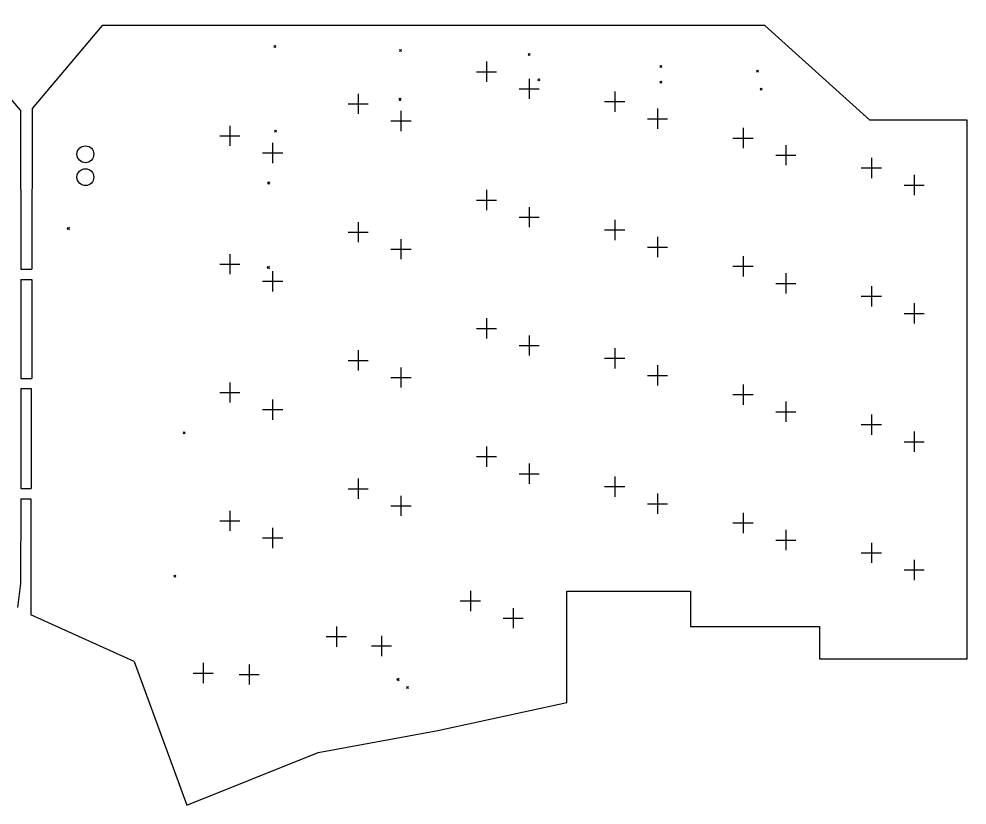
# Model space of a CAD drawing. Header units: millimetres. Extents: x 52 to 335, y -188 to -57.
# Drawn here: x 194.1 to 334.9, y -173.8 to -57.1 of the extents above; entities that cross this region are included whole.
import ezdxf

# ---------------------------------------------------------------- set-up
doc = ezdxf.new("R2010")
doc.units = ezdxf.units.MM
doc.layers.add('BLACK', color=250, linetype='CONTINUOUS')

msp = doc.modelspace()

# ---------------------------------------------------------------- linework, layer by layer
at = {"layer": 'BLACK', "linetype": 'CONTINUOUS'}
for p, q in [((194.37375, -70.6575), (182.67375, -57.1375)), ((206.4675, -58.115), (196.1175, -70.425)), ((304.8475, -58.115), (206.4675, -58.115)), ((320.4375, -72.185), (304.8475, -58.115)), ((231.95, -61.07), (232.25, -61.37)), ((232.25, -61.07), (231.95, -61.37)), ((250.63, -61.67), (250.93, -61.97)), ((250.93, -61.67), (250.63, -61.97)), ((269.75, -62.27), (270.05, -62.57)), ((270.05, -62.27), (269.75, -62.57)), ((263.5375, -63.47), (263.5375, -66.47)), ((289.26, -64.05125), (289.56, -64.35125)), ((289.56, -64.05125), (289.26, -64.35125)), ((262.0375, -64.97), (265.0375, -64.97)), ((269.8875, -66.01), (269.8875, -69.01)), ((271.15, -66.01), (271.45, -66.31)), ((271.45, -66.01), (271.15, -66.31)), ((303.63, -64.76125), (303.93, -65.06125)), ((303.93, -64.76125), (303.63, -65.06125)), ((268.3875, -67.51), (271.3875, -67.51)), ((289.26, -66.35125), (289.56, -66.65125)), ((289.56, -66.35125), (289.26, -66.65125)), ((304.16, -67.42125), (304.46, -67.72125)), ((304.46, -67.42125), (304.16, -67.72125)), ((244.4875, -68.2325), (244.4875, -71.2325)), ((250.52, -68.92125), (250.82, -69.22125)), ((250.82, -68.92125), (250.52, -69.22125)), ((282.5875, -67.915), (282.5875, -70.915)), ((242.9875, -69.7325), (245.9875, -69.7325)), ((281.0875, -69.415), (284.0875, -69.415)), ((194.37375, -70.6575), (194.4, -94.2675)), ((196.1175, -70.425), (196.05, -94.2675)), ((250.8375, -70.7725), (250.8375, -73.7725)), ((288.9375, -70.455), (288.9375, -73.455)), ((225.4375, -72.995), (225.4375, -75.995)), ((249.3375, -72.2725), (252.3375, -72.2725)), ((287.4375, -71.955), (290.4375, -71.955)), ((334.8875, -72.185), (320.4375, -72.185)), ((334.8875, -152.125), (334.8875, -72.185)), ((223.9375, -74.495), (226.9375, -74.495)), ((232.07, -73.65125), (232.37, -73.95125)), ((232.37, -73.65125), (232.07, -73.95125)), ((301.6375, -73.3125), (301.6375, -76.3125)), ((231.7875, -75.535), (231.7875, -78.535)), ((300.1375, -74.8125), (303.1375, -74.8125)), ((307.9875, -75.8525), (307.9875, -78.8525)), ((230.2875, -77.035), (233.2875, -77.035)), ((306.4875, -77.3525), (309.4875, -77.3525)), ((320.6875, -77.7575), (320.6875, -80.7575)), ((319.1875, -79.2575), (322.1875, -79.2575)), ((231.0375, -81.34125), (231.3375, -81.64125)), ((231.3375, -81.34125), (231.0375, -81.64125)), ((327.0375, -80.2975), (327.0375, -83.2975)), ((263.5375, -82.52), (263.5375, -85.52)), ((325.5375, -81.7975), (328.5375, -81.7975)), ((262.0375, -84.02), (265.0375, -84.02)), ((269.8875, -85.06), (269.8875, -88.06)), ((268.3875, -86.56), (271.3875, -86.56)), ((282.5875, -86.965), (282.5875, -89.965)), ((201.3125, -88.113181), (201.6125, -88.413181)), ((201.6125, -88.113181), (201.3125, -88.413181)), ((244.4875, -87.2825), (244.4875, -90.2825)), ((281.0875, -88.465), (284.0875, -88.465)), ((242.9875, -88.7825), (245.9875, -88.7825)), ((250.8375, -89.8225), (250.8375, -92.8225)), ((288.9375, -89.505), (288.9375, -92.505)), ((249.3375, -91.3225), (252.3375, -91.3225)), ((287.4375, -91.005), (290.4375, -91.005)), ((225.4375, -92.045), (225.4375, -95.045)), ((301.6375, -92.3625), (301.6375, -95.3625)), ((194.4, -94.2675), (196.05, -94.2675)), ((223.9375, -93.545), (226.9375, -93.545)), ((231.005215, -93.880073), (231.305215, -94.180073)), ((231.305215, -93.880073), (231.005215, -94.180073)), ((300.1375, -93.8625), (303.1375, -93.8625)), ((231.7875, -94.585), (231.7875, -97.585)), ((307.9875, -94.9025), (307.9875, -97.9025)), ((194.4, -95.8175), (194.4, -110.5175)), ((194.4, -95.8175), (196.05, -95.8175)), ((196.05, -95.8175), (196.05, -110.5175)), ((230.2875, -96.085), (233.2875, -96.085)), ((306.4875, -96.4025), (309.4875, -96.4025)), ((320.6875, -96.8075), (320.6875, -99.8075)), ((319.1875, -98.3075), (322.1875, -98.3075)), ((327.0375, -99.3475), (327.0375, -102.3475)), ((325.5375, -100.8475), (328.5375, -100.8475)), ((263.5375, -101.57), (263.5375, -104.57)), ((262.0375, -103.07), (265.0375, -103.07)), ((269.8875, -104.11), (269.8875, -107.11)), ((244.4875, -106.3325), (244.4875, -109.3325)), ((268.3875, -105.61), (271.3875, -105.61)), ((282.5875, -106.015), (282.5875, -109.015)), ((242.9875, -107.8325), (245.9875, -107.8325)), ((281.0875, -107.515), (284.0875, -107.515)), ((250.8375, -108.8725), (250.8375, -111.8725)), ((288.9375, -108.555), (288.9375, -111.555)), ((194.4, -110.5175), (196.05, -110.5175)), ((225.4375, -111.095), (225.4375, -114.095)), ((249.3375, -110.3725), (252.3375, -110.3725)), ((287.4375, -110.055), (290.4375, -110.055)), ((194.4, -112.0175), (194.4, -126.8675)), ((194.4, -112.0175), (195.95, -112.0175)), ((195.95, -112.0175), (195.95, -126.8675)), ((223.9375, -112.595), (226.9375, -112.595)), ((301.6375, -111.4125), (301.6375, -114.4125)), ((231.7875, -113.635), (231.7875, -116.635)), ((300.1375, -112.9125), (303.1375, -112.9125)), ((307.9875, -113.9525), (307.9875, -116.9525)), ((230.2875, -115.135), (233.2875, -115.135)), ((306.4875, -115.4525), (309.4875, -115.4525)), ((320.6875, -115.8575), (320.6875, -118.8575)), ((319.1875, -117.3575), (322.1875, -117.3575)), ((218.52, -118.41125), (218.82, -118.71125)), ((218.82, -118.41125), (218.52, -118.71125)), ((327.0375, -118.3975), (327.0375, -121.3975)), ((263.5375, -120.62), (263.5375, -123.62)), ((325.5375, -119.8975), (328.5375, -119.8975)), ((262.0375, -122.12), (265.0375, -122.12)), ((269.8875, -123.16), (269.8875, -126.16)), ((268.3875, -124.66), (271.3875, -124.66)), ((282.5875, -125.065), (282.5875, -128.065)), ((244.4875, -125.3825), (244.4875, -128.3825)), ((281.0875, -126.565), (284.0875, -126.565)), ((194.4, -126.8675), (195.95, -126.8675)), ((242.9875, -126.8825), (245.9875, -126.8825)), ((250.8375, -127.9225), (250.8375, -130.9225)), ((288.9375, -127.605), (288.9375, -130.605)), ((194.4, -128.3675), (194.37375, -140.9675)), ((194.4, -128.3675), (195.9, -128.3675)), ((195.9, -128.3675), (195.87875, -145.6075)), ((249.3375, -129.4225), (252.3375, -129.4225)), ((287.4375, -129.105), (290.4375, -129.105)), ((225.4375, -130.145), (225.4375, -133.145)), ((301.6375, -130.4625), (301.6375, -133.4625)), ((223.9375, -131.645), (226.9375, -131.645)), ((300.1375, -131.9625), (303.1375, -131.9625)), ((231.7875, -132.685), (231.7875, -135.685)), ((307.9875, -133.0025), (307.9875, -136.0025)), ((230.2875, -134.185), (233.2875, -134.185)), ((306.4875, -134.5025), (309.4875, -134.5025)), ((320.6875, -134.9075), (320.6875, -137.9075)), ((319.1875, -136.4075), (322.1875, -136.4075)), ((327.0375, -137.4475), (327.0375, -140.4475)), ((325.5375, -138.9475), (328.5375, -138.9475)), ((217.11, -139.70125), (217.41, -140.00125)), ((217.41, -139.70125), (217.11, -140.00125)), ((194.37375, -140.9675), (193.89375, -144.5275)), ((261.15625, -142.05125), (261.15625, -145.05125)), ((275.4875, -142.095), (293.8075, -142.095)), ((275.4875, -158.605), (275.4875, -142.095)), ((293.8075, -142.095), (293.8075, -147.335)), ((259.65625, -143.55125), (262.65625, -143.55125)), ((267.50625, -144.59125), (267.50625, -147.59125)), ((211.2575, -152.515), (195.87875, -145.6075)), ((266.00625, -146.09125), (269.00625, -146.09125)), ((241.262706, -147.331993), (241.262706, -150.331993)), ((293.8075, -147.335), (312.9675, -147.335)), ((312.9675, -147.335), (312.9675, -152.125)), ((239.762706, -148.831993), (242.762706, -148.831993)), ((247.957301, -148.730739), (247.957301, -151.730739)), ((246.457301, -150.230739), (249.457301, -150.230739)), ((211.2575, -152.515), (219.0475, -173.845)), ((221.471967, -152.751343), (221.471967, -155.751343)), ((228.307748, -152.966334), (228.307748, -155.966334)), ((312.9675, -152.125), (334.8875, -152.125)), ((219.971967, -154.251343), (222.971967, -154.251343)), ((226.807748, -154.466334), (229.807748, -154.466334)), ((250.258014, -155.059264), (250.558014, -155.359264)), ((250.558014, -155.059264), (250.258014, -155.359264)), ((251.674265, -156.235515), (251.974265, -156.535515)), ((251.974265, -156.235515), (251.674265, -156.535515)), ((256.2975, -162.785), (275.4875, -158.605)), ((238.5375, -166.045), (256.2975, -162.785)), ((219.0475, -173.845), (238.5375, -166.045))]:
    msp.add_line(p, q, dxfattribs=at)
at = {"layer": 'BLACK'}
for centre in [(203.9975, -77.225), (203.9975, -80.625)]:
    msp.add_circle(centre, 1.25, dxfattribs=at)

doc.saveas('drawing.dxf')
